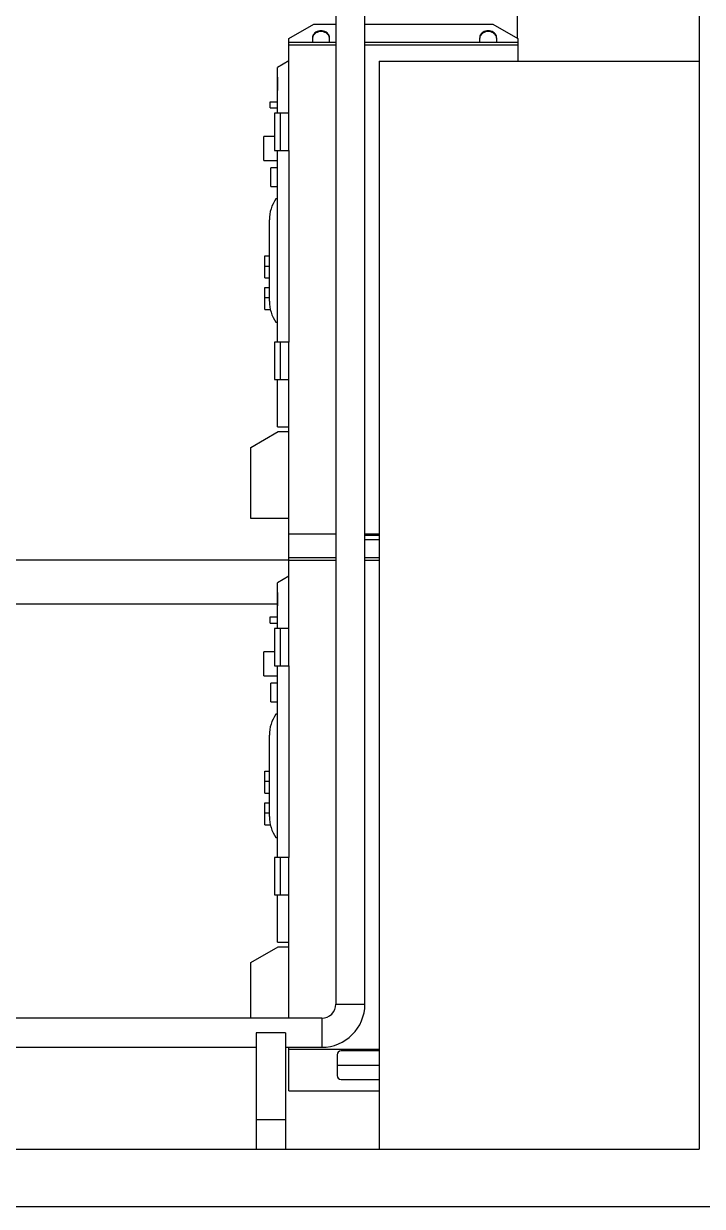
# Model space of a CAD drawing. Header units: millimetres. Extents: x -13464 to 9471, y -517 to 17126.
# Drawn here: x 7091 to 8277, y -517 to 1549 of the extents above; entities that cross this region are included whole.
import ezdxf

# ---------------------------------------------------------------- set-up
doc = ezdxf.new("R2010")
doc.units = ezdxf.units.MM

msp = doc.modelspace()

# ---------------------------------------------------------------- linework, layer by layer
at = {"color": 7, "linetype": 'Continuous', "lineweight": 25}
for p, q in [((7953.7, 2583), (7953.7, 1523.5)), ((8271.2, 2583), (8271.2, -417)), ((7636.7, 1565), (7636.7, -163.8)), ((7687.5, -163.8), (7687.5, 1565)), ((7554.8, 1522.9), (7598.5, 1547.5)), ((7598.5, 1547.5), (7636.7, 1547.5)), ((7687.5, 1547.5), (7911.1, 1547.5)), ((7911.1, 1547.5), (7954.8, 1522.9)), ((7554.8, 1516.2), (7554.8, 1522.9)), ((7554.8, 1516.2), (7595.8, 1516.2)), ((7554.8, 1511.6), (7554.8, 1516.2)), ((7554.8, 1392.1), (7554.8, 1511.6)), ((7554.8, 1511.6), (7636.7, 1511.6)), ((7595.8, 1523.3), (7595.8, 1516.2)), ((7595.8, 1516.2), (7625.8, 1516.2)), ((7625.8, 1516.2), (7625.8, 1523.3)), ((7625.8, 1516.2), (7636.7, 1516.2)), ((7687.5, 1516.2), (7887.8, 1516.2)), ((7687.5, 1511.6), (7954.8, 1511.6)), ((7887.8, 1523.3), (7887.8, 1516.2)), ((7887.8, 1516.2), (7917.8, 1516.2)), ((7917.8, 1516.2), (7917.8, 1523.3)), ((7917.8, 1516.2), (7954.8, 1516.2)), ((7954.8, 1522.9), (7954.8, 1516.2)), ((7954.8, 1516.2), (7954.8, 1511.6)), ((7954.8, 1511.6), (7954.8, 1483)), ((7554.8, 1483.6), (7534.8, 1472)), ((7534.8, 1392.1), (7534.8, 1472)), ((7712.4, 1483), (7712.4, -417)), ((7712.4, 1483), (8271.2, 1483)), ((7534.7, 1455.1), (7534.8, 1455.1)), ((7534.7, 1449.9), (7534.8, 1449.9)), ((7534.7, 1445.4), (7534.8, 1445.4)), ((7534.7, 1443.9), (7534.8, 1443.9)), ((7534.7, 1443.3), (7534.8, 1443.3)), ((7534.7, 1438.9), (7534.8, 1438.9)), ((7534.7, 1432), (7534.8, 1432)), ((7521.8, 1412.3), (7534.8, 1412.3)), ((7521.8, 1401.8), (7521.8, 1412.3)), ((7521.8, 1401.8), (7534.8, 1401.8)), ((7529.3, 1392.1), (7529.3, 1327.1)), ((7540.3, 1392.1), (7529.3, 1392.1)), ((7540.3, 1327.1), (7540.3, 1392.1)), ((7554.8, 1392.1), (7540.3, 1392.1)), ((7554.8, 1327.1), (7554.8, 1392.1)), ((7529.3, 1351.5), (7510.8, 1351.5)), ((7510.8, 1330.5), (7510.8, 1351.5)), ((7510.8, 1309.5), (7510.8, 1330.5)), ((7529.3, 1327.1), (7540.3, 1327.1)), ((7534.8, 992.1), (7534.8, 1327.1)), ((7540.3, 1327.1), (7554.8, 1327.1)), ((7554.8, 1327.1), (7554.8, 992.1)), ((7510.8, 1309.5), (7534.8, 1309.5)), ((7534.8, 1297), (7523.3, 1297)), ((7523.3, 1280.5), (7523.3, 1297)), ((7523.3, 1264), (7523.3, 1280.5)), ((7523.3, 1264), (7534.8, 1264)), ((7534.8, 1242.6), (7531.9, 1242.6)), ((7520.6, 1063.8), (7520.6, 1205.9)), ((7512.8, 1142.8), (7520.6, 1142.8)), ((7512.8, 1125.3), (7512.8, 1142.8)), ((7512.8, 1125.3), (7520.6, 1125.3)), ((7512.8, 1104.4), (7512.8, 1125.3)), ((7512.8, 1104.4), (7520.6, 1104.4)), ((7512.8, 1070.3), (7512.8, 1087.8)), ((7512.8, 1087.8), (7520.6, 1087.8)), ((7512.8, 1049.4), (7512.8, 1070.3)), ((7512.8, 1070.3), (7520.6, 1070.3)), ((7512.8, 1049.4), (7522.2, 1049.4)), ((7531.9, 1027.1), (7534.8, 1027.1)), ((7529.3, 992.1), (7529.3, 927.1)), ((7540.3, 992.1), (7529.3, 992.1)), ((7540.3, 927.1), (7540.3, 992.1)), ((7554.8, 992.1), (7540.3, 992.1)), ((7554.8, 927.1), (7554.8, 992.1)), ((7529.3, 927.1), (7540.3, 927.1)), ((7534.8, 844.6), (7534.8, 927.1)), ((7540.3, 927.1), (7554.8, 927.1)), ((7554.8, 657.6), (7554.8, 927.1)), ((7488.4, 808.6), (7535.9, 836.1)), ((7534.8, 844.6), (7554.8, 844.6)), ((7535.9, 836.1), (7554.8, 836.1)), ((7488.4, 684.6), (7488.4, 808.6)), ((7554.8, 684.6), (7488.4, 684.6)), ((7554.8, 657.6), (7636.7, 657.6)), ((7554.8, 611.6), (7554.8, 657.6)), ((7687.5, 657.6), (7712.4, 657.6)), ((7712.4, 654.6), (7687.5, 654.6)), ((7687.5, 647.5), (7712.4, 647.5)), ((7554.8, 611.7), (6967.5, 611.7)), ((7554.8, 616.2), (7595.8, 616.2)), ((7554.8, 611.6), (7554.8, 616.2)), ((7554.8, 492.1), (7554.8, 611.6)), ((7554.8, 611.6), (7636.7, 611.6)), ((7595.8, 616.2), (7625.8, 616.2)), ((7625.8, 616.2), (7636.7, 616.2)), ((7687.5, 616.2), (7712.4, 616.2)), ((7687.5, 611.6), (7712.4, 611.6)), ((7554.8, 583.6), (7534.8, 572)), ((7534.8, 492.1), (7534.8, 572)), ((7534.7, 555.1), (7534.8, 555.1)), ((7534.7, 549.9), (7534.8, 549.9)), ((7534.7, 545.4), (7534.8, 545.4)), ((7534.7, 543.9), (7534.8, 543.9)), ((7534.7, 543.3), (7534.8, 543.3)), ((7534.7, 538.9), (7534.8, 538.9)), ((6970.9, 535.5), (7534.7, 535.5)), ((7534.7, 532), (7534.8, 532)), ((7521.8, 501.8), (7521.8, 512.3)), ((7521.8, 512.3), (7534.8, 512.3)), ((7521.8, 501.8), (7534.8, 501.8)), ((7529.3, 492.1), (7529.3, 427.1)), ((7540.3, 492.1), (7529.3, 492.1)), ((7540.3, 427.1), (7540.3, 492.1)), ((7554.8, 492.1), (7540.3, 492.1)), ((7554.8, 427.1), (7554.8, 492.1)), ((7529.3, 451.5), (7510.8, 451.5)), ((7510.8, 430.5), (7510.8, 451.5)), ((7510.8, 409.5), (7510.8, 430.5)), ((7529.3, 427.1), (7540.3, 427.1)), ((7534.8, 92.1), (7534.8, 427.1)), ((7540.3, 427.1), (7554.8, 427.1)), ((7554.8, 427.1), (7554.8, 92.1)), ((7510.8, 409.5), (7534.8, 409.5)), ((7534.8, 397), (7523.3, 397)), ((7523.3, 380.5), (7523.3, 397)), ((7523.3, 364), (7523.3, 380.5)), ((7523.3, 364), (7534.8, 364)), ((7534.8, 342.6), (7531.9, 342.6)), ((7520.6, 163.8), (7520.6, 305.9)), ((7512.8, 225.3), (7512.8, 242.8)), ((7512.8, 242.8), (7520.6, 242.8)), ((7512.8, 204.4), (7512.8, 225.3)), ((7512.8, 225.3), (7520.6, 225.3)), ((7512.8, 204.4), (7520.6, 204.4)), ((7512.8, 170.3), (7512.8, 187.8)), ((7512.8, 187.8), (7520.6, 187.8)), ((7512.8, 170.3), (7520.6, 170.3)), ((7512.8, 149.4), (7512.8, 170.3)), ((7512.8, 149.4), (7522.2, 149.4)), ((7531.9, 127.1), (7534.8, 127.1)), ((7529.3, 92.1), (7529.3, 27.1)), ((7540.3, 92.1), (7529.3, 92.1)), ((7540.3, 27.1), (7540.3, 92.1)), ((7554.8, 92.1), (7540.3, 92.1)), ((7554.8, 27.1), (7554.8, 92.1)), ((7529.3, 27.1), (7540.3, 27.1)), ((7534.8, -55.4), (7534.8, 27.1)), ((7540.3, 27.1), (7554.8, 27.1)), ((7554.8, -188.4), (7554.8, 27.1)), ((7534.8, -55.4), (7554.8, -55.4)), ((7488.4, -91.4), (7535.9, -63.9)), ((7535.9, -63.9), (7554.8, -63.9)), ((7488.4, -188.4), (7488.4, -91.4)), ((7636.7, -163.8), (7687.5, -163.8)), ((7612.1, -188.4), (6747.7, -188.4)), ((7612.1, -188.4), (7612.1, -239.2)), ((7548.5, -213.8), (7497.7, -213.8)), ((7497.7, -213.8), (7497.7, -366.2)), ((7548.5, -213.8), (7548.5, -366.2)), ((6747.7, -239.2), (7497.7, -239.2)), ((7548.5, -239.2), (7612.1, -239.2)), ((7554.8, -242.4), (7554.8, -239.2)), ((7554.8, -242.4), (7712.4, -242.4)), ((7554.8, -315.4), (7554.8, -242.4)), ((7712.4, -245.4), (7645.8, -245.4)), ((7638.8, -252.4), (7638.8, -288.4)), ((7638.8, -270.4), (7712.4, -270.4)), ((7645.8, -295.4), (7712.4, -295.4)), ((7554.8, -315.4), (7712.4, -315.4)), ((7548.5, -366.2), (7497.7, -366.2)), ((7497.7, -366.2), (7497.7, -417)), ((7548.5, -366.2), (7548.5, -417)), ((-528.8, -417), (8271.2, -417)), ((-528.8, -517), (9471.2, -517))]:
    msp.add_line(p, q, dxfattribs=at)
at = {"color": 7, "linetype": 'Continuous', "lineweight": 25, "flags": 128}
for points in [[(7625.8, 1523.3), (7625.6, 1525.3), (7625.1, 1527.3), (7624.2, 1529.2), (7622.9, 1530.9), (7621.4, 1532.4), (7619.6, 1533.8), (7617.6, 1534.8), (7615.4, 1535.6), (7613.1, 1536.1), (7610.8, 1536.2), (7608.5, 1536.1), (7606.2, 1535.6), (7604, 1534.8), (7602, 1533.8), (7600.2, 1532.4), (7598.7, 1530.9), (7597.4, 1529.2), (7596.5, 1527.3), (7596, 1525.3), (7595.8, 1523.3)], [(7625.8, 1521.8), (7625.6, 1523.8), (7625.1, 1525.8), (7624.2, 1527.7), (7622.9, 1529.4), (7621.4, 1530.9), (7619.6, 1532.3), (7617.6, 1533.3), (7615.4, 1534.1), (7613.1, 1534.6), (7610.8, 1534.7), (7608.5, 1534.6), (7606.2, 1534.1), (7604, 1533.3), (7602, 1532.3), (7600.2, 1530.9), (7598.7, 1529.4), (7597.4, 1527.7), (7596.5, 1525.8), (7596, 1523.8), (7595.8, 1521.8)], [(7917.8, 1523.3), (7917.6, 1525.3), (7917.1, 1527.3), (7916.2, 1529.2), (7914.9, 1530.9), (7913.4, 1532.4), (7911.6, 1533.8), (7909.6, 1534.8), (7907.4, 1535.6), (7905.1, 1536.1), (7902.8, 1536.2), (7900.5, 1536.1), (7898.2, 1535.6), (7896, 1534.8), (7894, 1533.8), (7892.2, 1532.4), (7890.7, 1530.9), (7889.4, 1529.2), (7888.5, 1527.3), (7888, 1525.3), (7887.8, 1523.3)], [(7917.8, 1521.8), (7917.6, 1523.8), (7917.1, 1525.8), (7916.2, 1527.7), (7914.9, 1529.4), (7913.4, 1530.9), (7911.6, 1532.3), (7909.6, 1533.3), (7907.4, 1534.1), (7905.1, 1534.6), (7902.8, 1534.7), (7900.5, 1534.6), (7898.2, 1534.1), (7896, 1533.3), (7894, 1532.3), (7892.2, 1530.9), (7890.7, 1529.4), (7889.4, 1527.7), (7888.5, 1525.8), (7888, 1523.8), (7887.8, 1521.8)]]:
    msp.add_lwpolyline(points, dxfattribs=at)
at = {"color": 7, "linetype": 'Continuous', "lineweight": 25}
for centre, radius, start, end in [((7585.6, 1205.9), 65, 145.6275, 180), ((7585.6, 1063.8), 65, 180, 214.3725), ((7585.6, 305.9), 65, 145.6275, 180), ((7585.6, 163.8), 65, 180, 214.3725), ((7612.1, -163.8), 24.6, 270, 0), ((7612.1, -163.8), 75.4, 270, 0), ((7645.8, -252.4), 7, 90, 180), ((7645.8, -288.4), 7, 180, 270)]:
    msp.add_arc(centre, radius, start, end, dxfattribs=at)
for points, knots in [([(7534.7, 1455.1), (7534.7, 1455), (7534.7, 1454.8), (7534.7, 1453.4), (7534.7, 1451.7), (7534.7, 1450.5), (7534.7, 1449.9)], [0, 0, 0, 0, 0.279401, 0.559167, 0.779499, 1, 1, 1, 1]), ([(7534.7, 1449.9), (7534.7, 1449.4), (7534.7, 1448.4), (7534.7, 1447.1), (7534.7, 1446.1), (7534.7, 1445.6), (7534.7, 1445.4)], [0, 0, 0, 0, 0.280028, 0.559661, 0.779752, 1, 1, 1, 1]), ([(7534.7, 1445.4), (7534.7, 1445.2), (7534.7, 1444.8), (7534.7, 1444.1), (7534.7, 1443.9)], [0, 0, 0, 0, 0.5597985, 1, 1, 1, 1]), ([(7534.7, 1443.3), (7534.7, 1442.5), (7534.7, 1441.2), (7534.7, 1439.6), (7534.7, 1438.9)], [0, 0, 0, 0, 0.559257, 1, 1, 1, 1]), ([(7534.7, 1438.9), (7534.7, 1438.2), (7534.7, 1436.9), (7534.7, 1435.1), (7534.7, 1433.5), (7534.7, 1432.3), (7534.7, 1432.1), (7534.7, 1432)], [0, 0, 0, 0, 0.1868267, 0.3735481, 0.5604575, 0.7802065, 1, 1, 1, 1]), ([(7534.7, 555.1), (7534.7, 555), (7534.7, 554.8), (7534.7, 553.4), (7534.7, 551.7), (7534.7, 550.5), (7534.7, 549.9)], [0, 0, 0, 0, 0.279401, 0.559167, 0.779499, 1, 1, 1, 1]), ([(7534.7, 549.9), (7534.7, 549.4), (7534.7, 548.4), (7534.7, 547.1), (7534.7, 546.1), (7534.7, 545.6), (7534.7, 545.4)], [0, 0, 0, 0, 0.280028, 0.559661, 0.779752, 1, 1, 1, 1]), ([(7534.7, 545.4), (7534.7, 545.2), (7534.7, 544.8), (7534.7, 544.1), (7534.7, 543.9)], [0, 0, 0, 0, 0.559798, 1, 1, 1, 1]), ([(7534.7, 543.3), (7534.7, 542.5), (7534.7, 541.2), (7534.7, 539.6), (7534.7, 538.9)], [0, 0, 0, 0, 0.559257, 1, 1, 1, 1]), ([(7534.7, 538.9), (7534.7, 538.2), (7534.7, 536.9), (7534.7, 535.1), (7534.7, 533.5), (7534.7, 532.3), (7534.7, 532.1), (7534.7, 532)], [0, 0, 0, 0, 0.186827, 0.373548, 0.560457, 0.780206, 1, 1, 1, 1])]:
    msp.add_open_spline(points, degree=3, knots=knots, dxfattribs=at)

doc.saveas('drawing.dxf')
